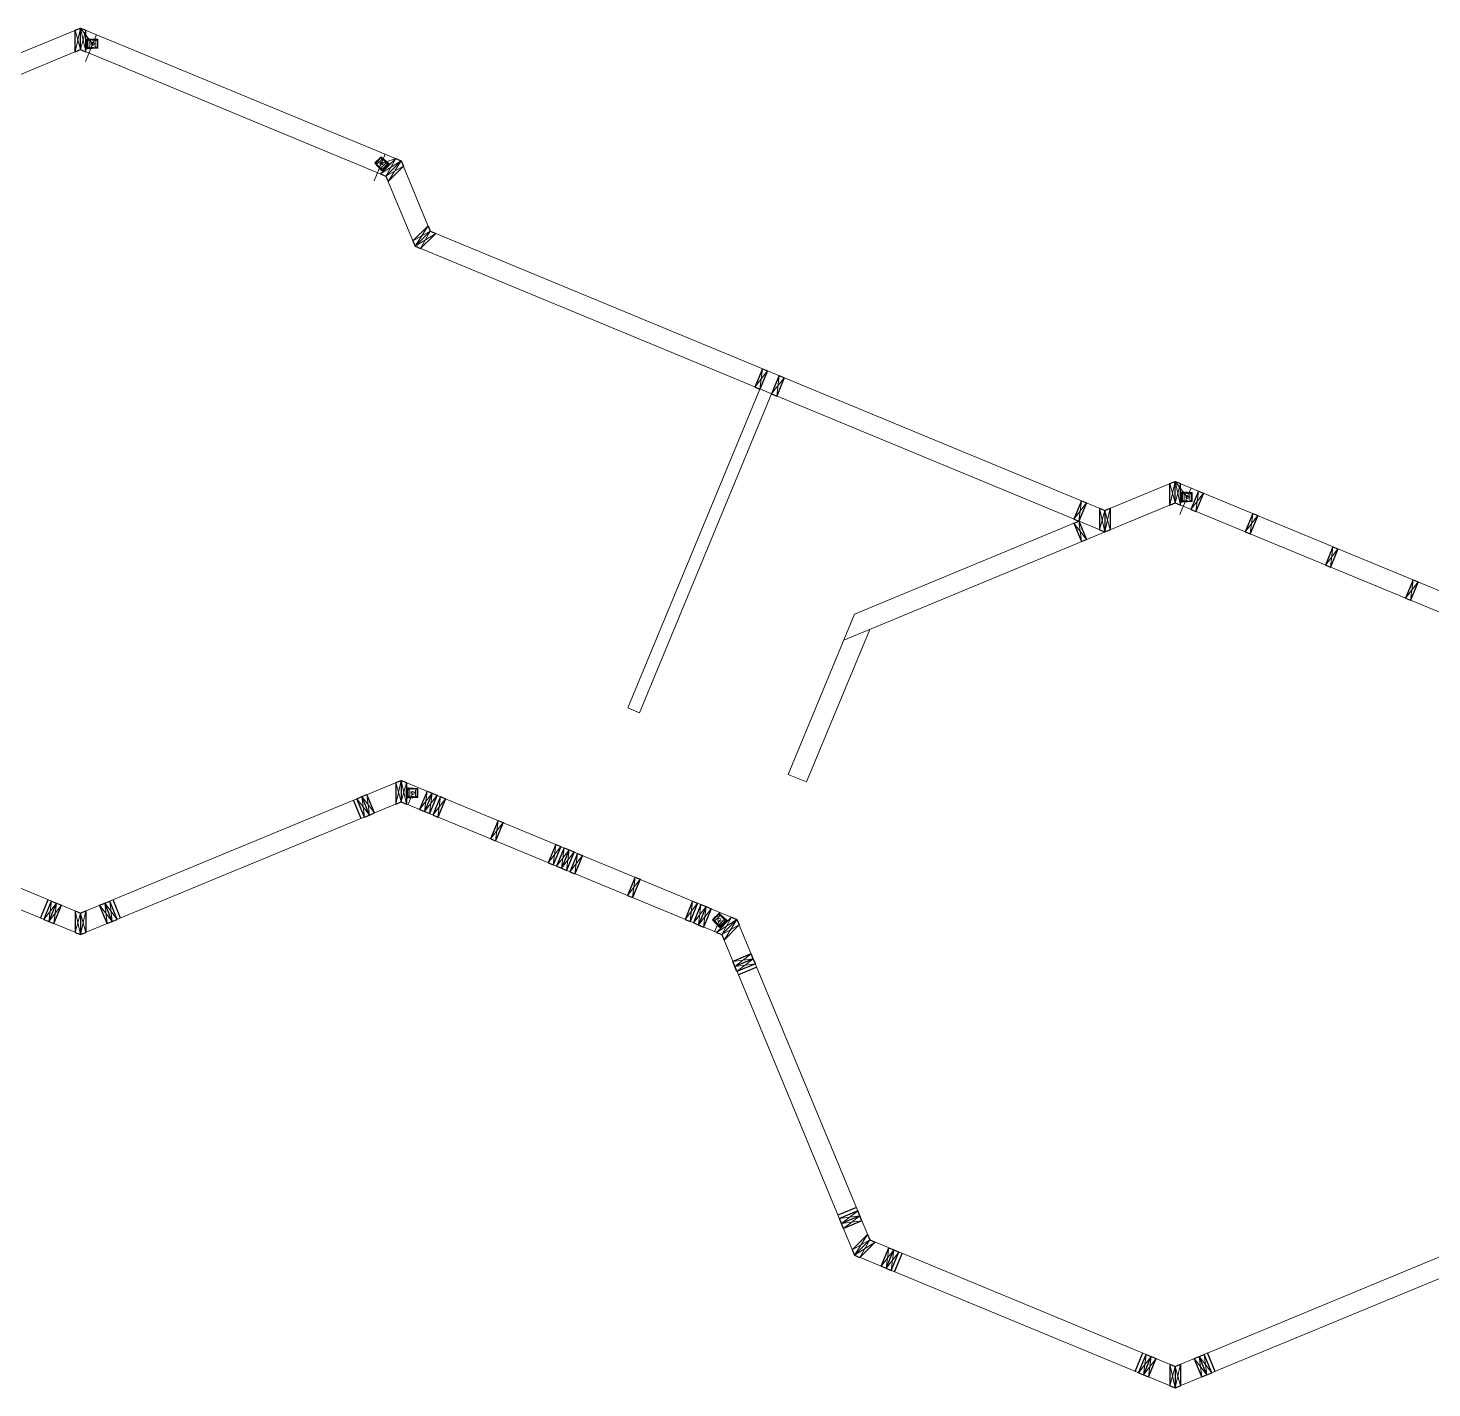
# Model space of a CAD drawing. Header units: inches. Extents: x 22832 to 50984, y 11340 to 27275.
# Drawn here: x 24247.9 to 24636.2, y 13463.7 to 13840 of the extents above; entities that cross this region are included whole.
import ezdxf

# ---------------------------------------------------------------- set-up
doc = ezdxf.new("R2010")
doc.units = ezdxf.units.IN
doc.header["$MEASUREMENT"] = 0
doc.layers.get('0').update_dxf_attribs({"color": 8, "lineweight": 9})
for name, color, linetype, lineweight in [('BEAM SEAT', 7, 'Continuous', 20), ('BOTTOM PLATES', 7, 'Continuous', 20), ('FOUNDATION', 7, 'Continuous', 30), ('WALL FRAMING', 7, 'Continuous', 30)]:
    doc.layers.add(name, color=color, linetype=linetype, lineweight=lineweight)

msp = doc.modelspace()

# ---------------------------------------------------------------- linework, layer by layer
for p, q in [((24267.13717, 13836.90417), (24264.48369, 13837.06338)), ((24263.91649, 13836.81101), (24263.91649, 13834.56019)), ((24264.05468, 13836.81294), (24263.91848, 13836.81294)), ((24264.05468, 13836.5999), (24264.05468, 13836.81294)), ((24264.05548, 13836.59595), (24264.05548, 13834.64699)), ((24264.19533, 13834.64501), (24264.05676, 13834.64501)), ((24264.33179, 13834.39844), (24264.09226, 13834.39844)), ((24264.27644, 13834.54441), (24264.16741, 13834.54441)), ((24264.19447, 13836.63935), (24264.19447, 13834.64501)), ((24264.27318, 13834.54377), (24267.13717, 13834.54377)), ((24267.13717, 13834.40459), (24264.29415, 13834.22946)), ((24264.33206, 13836.74496), (24267.13717, 13836.74496)), ((24264.33346, 13836.9083), (24267.13647, 13836.9083)), ((24264.33346, 13836.34546), (24264.33346, 13836.62449)), ((24264.33346, 13834.77679), (24264.33346, 13836.35529)), ((24264.33346, 13834.61402), (24264.33346, 13834.79867)), ((24267.13647, 13834.3981), (24264.33346, 13834.3981)), ((24264.34053, 13836.63781), (24264.34053, 13836.74772)), ((24264.34053, 13834.61237), (24264.34053, 13834.54957)), ((24264.45626, 13836.4342), (24264.45626, 13834.82453)), ((24264.92593, 13836.44209), (24264.92593, 13834.82453)), ((24266.48257, 13836.4342), (24266.48257, 13834.82453)), ((24266.95225, 13836.44209), (24266.95225, 13834.82453)), ((24267.13647, 13836.9083), (24267.13647, 13836.51847)), ((24267.13647, 13836.36368), (24267.13647, 13834.95338)), ((24267.13647, 13834.78569), (24267.13647, 13834.3981)), ((24267.13717, 13836.56983), (24267.13717, 13834.69116)), ((24343.76665, 13802.64328), (24344.0423, 13802.91893)), ((24345.74868, 13800.66125), (24343.76665, 13802.64328)), ((24343.76907, 13802.64669), (24345.53279, 13800.65782)), ((24345.86517, 13800.77576), (24343.88165, 13802.75927)), ((24344.00549, 13802.88311), (24345.33391, 13804.21153)), ((24344.15175, 13803.02838), (24345.14899, 13804.02562)), ((24344.22658, 13802.84267), (24345.37037, 13803.98646)), ((24344.56427, 13802.51614), (24345.70248, 13803.65435)), ((24345.26756, 13804.14419), (24345.54163, 13804.41826)), ((24347.46328, 13802.2906), (24345.43813, 13804.31575)), ((24345.53655, 13804.41417), (24347.6707, 13802.52768)), ((24345.54163, 13804.41826), (24347.52366, 13802.43623)), ((24345.6594, 13801.40985), (24346.80319, 13802.55364)), ((24345.99709, 13801.08332), (24347.1353, 13802.22153)), ((24346.03713, 13800.75315), (24347.44735, 13802.16336)), ((24347.25589, 13802.16846), (24346.13971, 13801.05229)), ((24347.37098, 13802.28355), (24347.24041, 13802.15299)), ((24347.36715, 13802.28972), (24347.41156, 13802.33412)), ((24347.44674, 13802.16396), (24347.54473, 13802.06598)), ((24347.46052, 13802.29245), (24347.53762, 13802.21535)), ((24347.5246, 13802.43481), (24347.69398, 13802.26544)), ((24345.93494, 13800.85751), (24345.85723, 13800.77979)), ((24346.14666, 13801.05924), (24345.94936, 13800.86194)), ((24346.16388, 13800.6822), (24346.01323, 13800.53155)), ((24346.01323, 13800.53155), (24346.10954, 13800.43524)), ((24346.11232, 13800.4352), (24347.70389, 13802.02677)), ((24346.1661, 13800.68555), (24347.54423, 13802.06368)), ((24566.7314, 13711.38096), (24566.7314, 13709.13015)), ((24566.8696, 13711.3829), (24566.73339, 13711.3829)), ((24566.8696, 13711.16985), (24566.8696, 13711.3829)), ((24566.8704, 13711.16591), (24566.8704, 13709.21694)), ((24567.01025, 13709.21497), (24566.87167, 13709.21497)), ((24567.14671, 13708.96839), (24566.90717, 13708.96839)), ((24567.09135, 13709.11437), (24566.98232, 13709.11437)), ((24567.00939, 13711.20931), (24567.00939, 13709.21497)), ((24567.0881, 13709.11373), (24569.95209, 13709.11373)), ((24569.95209, 13708.97454), (24567.10907, 13708.79941)), ((24567.14698, 13711.31492), (24569.95209, 13711.31492)), ((24567.14838, 13711.47825), (24569.95139, 13711.47825)), ((24567.14838, 13710.91542), (24567.14838, 13711.19444)), ((24567.14838, 13709.34674), (24567.14838, 13710.92525)), ((24567.14838, 13709.18398), (24567.14838, 13709.36863)), ((24569.95139, 13708.96806), (24567.14838, 13708.96806)), ((24567.15544, 13711.20777), (24567.15544, 13711.31768)), ((24567.15544, 13709.18233), (24567.15544, 13709.11952)), ((24567.27117, 13711.00415), (24567.27117, 13709.39448)), ((24569.95209, 13711.47413), (24567.2986, 13711.63334)), ((24567.74085, 13711.01204), (24567.74085, 13709.39448)), ((24569.29749, 13711.00415), (24569.29749, 13709.39448)), ((24569.76716, 13711.01204), (24569.76716, 13709.39448)), ((24569.95139, 13711.47825), (24569.95139, 13711.08843)), ((24569.95139, 13710.93364), (24569.95139, 13709.52333)), ((24569.95139, 13709.35564), (24569.95139, 13708.96806)), ((24569.95209, 13711.13979), (24569.95209, 13709.26112)), ((24352.51452, 13629.52831), (24352.51452, 13627.2775)), ((24352.65271, 13629.53025), (24352.51651, 13629.53025)), ((24352.65271, 13629.3172), (24352.65271, 13629.53025)), ((24352.65351, 13629.31326), (24352.65351, 13627.36429)), ((24352.79336, 13627.36231), (24352.65479, 13627.36231)), ((24352.7925, 13629.35666), (24352.7925, 13627.36231)), ((24352.93009, 13629.46227), (24355.73521, 13629.46227)), ((24352.93149, 13629.6256), (24355.7345, 13629.6256)), ((24352.93149, 13629.06277), (24352.93149, 13629.34179)), ((24352.93149, 13627.49409), (24352.93149, 13629.0726)), ((24352.93149, 13627.33133), (24352.93149, 13627.51598)), ((24352.93856, 13629.35512), (24352.93856, 13629.46503)), ((24353.05429, 13629.1515), (24353.05429, 13627.54183)), ((24355.73521, 13629.62148), (24353.08172, 13629.78069)), ((24353.52396, 13629.15939), (24353.52396, 13627.54183)), ((24355.0806, 13629.1515), (24355.0806, 13627.54183)), ((24355.55028, 13629.15939), (24355.55028, 13627.54183)), ((24355.7345, 13629.6256), (24355.7345, 13629.23578)), ((24355.7345, 13629.08099), (24355.7345, 13627.67068)), ((24355.7345, 13627.50299), (24355.7345, 13627.11541)), ((24355.73521, 13629.28714), (24355.73521, 13627.40847)), ((24352.92982, 13627.11574), (24352.69029, 13627.11574)), ((24352.87447, 13627.26171), (24352.76544, 13627.26171)), ((24352.87121, 13627.26108), (24355.73521, 13627.26108)), ((24355.73521, 13627.12189), (24352.89218, 13626.94676)), ((24355.7345, 13627.11541), (24352.93149, 13627.11541)), ((24352.93856, 13627.32968), (24352.93856, 13627.26687)), ((24437.24675, 13593.28312), (24437.52239, 13593.55877)), ((24439.22877, 13591.30109), (24437.24675, 13593.28312)), ((24437.24917, 13593.28653), (24439.01289, 13591.29766)), ((24439.34526, 13591.41559), (24437.36175, 13593.39911)), ((24437.48558, 13593.52295), (24438.814, 13594.85136)), ((24437.63185, 13593.66822), (24438.62908, 13594.66546)), ((24437.70667, 13593.48251), (24438.85046, 13594.6263)), ((24438.04436, 13593.15598), (24439.18257, 13594.29419)), ((24438.74766, 13594.78403), (24439.02172, 13595.0581)), ((24440.94337, 13592.93044), (24438.91822, 13594.95559)), ((24439.01664, 13595.05401), (24441.1508, 13593.16752)), ((24439.02172, 13595.0581), (24441.00375, 13593.07607)), ((24439.13949, 13592.04969), (24440.28328, 13593.19348)), ((24439.47718, 13591.72316), (24440.61539, 13592.86137)), ((24439.51723, 13591.39298), (24440.92744, 13592.8032)), ((24439.59242, 13591.07504), (24441.18398, 13592.66661)), ((24440.73598, 13592.8083), (24439.61981, 13591.69213)), ((24439.6462, 13591.32539), (24441.02432, 13592.70352)), ((24440.85107, 13592.92339), (24440.7205, 13592.79282)), ((24440.84724, 13592.92955), (24440.89165, 13592.97396)), ((24440.92683, 13592.8038), (24441.02482, 13592.70582)), ((24440.94062, 13592.93229), (24441.01771, 13592.85519)), ((24441.0047, 13593.07465), (24441.17407, 13592.90527)), ((24439.41504, 13591.49735), (24439.33732, 13591.41963)), ((24439.62676, 13591.69908), (24439.42946, 13591.50178)), ((24439.64397, 13591.32204), (24439.49333, 13591.17139)), ((24439.49333, 13591.17139), (24439.58964, 13591.07508))]:
    msp.add_line(p, q)
for centre in [(24265.73462, 13835.64642), (24345.6502, 13802.5443), (24568.54953, 13710.21637), (24354.33265, 13628.36372), (24439.13029, 13593.18414)]:
    msp.add_circle(centre, 0.42938)
for centre, radius, start, end in [((24264.43149, 13836.70232), 0.36481, 81.7736503, 180.8043792), ((24264.11182, 13834.59218), 0.19473, 173.1441424, 264.2359446), ((24264.26375, 13834.55887), 0.33081, 184.6665913, 275.2728902), ((24264.45931, 13836.51417), 0.41361, 107.9574995, 168.0371623), ((24264.17272, 13834.66233), 0.11803, 179.7845666, 267.4210714), ((24264.32079, 13836.62053), 0.12913, 85.3407127, 167.9577823), ((24264.2626, 13836.61348), 0.07342, 8.6253161, 158.0658338), ((24264.26573, 13834.61162), 0.06774, 263.8966452, 2.0291008), ((24264.31703, 13836.43814), 0.09234, 280.6766562, 79.3233438), ((24264.31703, 13834.86792), 0.09234, 280.6766562, 79.3233438), ((24264.69109, 13834.85403), 0.23485, 179.4979927, 0.5020073), ((24264.69109, 13836.40116), 0.23838, 9.8865312, 170.1134688), ((24265.70619, 13836.79874), 0.15198, 200.7209144, 339.2790856), ((24265.71295, 13834.50413), 0.16042, 15.825352, 158.1641092), ((24266.71741, 13834.85403), 0.23485, 179.4979927, 0.5020073), ((24266.71741, 13836.40116), 0.23838, 9.8865312, 170.1134688), ((24267.12767, 13834.86849), 0.08503, 83.8611199, 276.1388801), ((24267.12294, 13836.44096), 0.08011, 80.0605185, 279.9394815), ((24344.10668, 13802.96417), 0.08011, 215.0605185, 54.9394815), ((24344.42158, 13802.70556), 0.23838, 144.8865312, 305.1134688), ((24345.21524, 13804.07942), 0.08503, 218.8611199, 51.1388801), ((24345.51556, 13803.79955), 0.23485, 314.4979927, 135.5020073), ((24346.47324, 13803.3367), 0.16042, 150.825352, 293.1641092), ((24346.94838, 13802.36672), 0.23485, 314.4979927, 135.5020073), ((24347.20306, 13802.0924), 0.09234, 55.6766562, 214.3233438), ((24347.42057, 13802.23735), 0.06774, 38.8966452, 137.0291008), ((24347.45049, 13802.13573), 0.11803, 314.7845666, 42.4210714), ((24347.54315, 13802.14227), 0.19473, 308.1441424, 39.2359446), ((24347.45927, 13802.27326), 0.33081, 319.6665913, 50.2728902), ((24344.85549, 13801.70939), 0.15198, 335.7209144, 114.2790856), ((24345.82501, 13800.87622), 0.36481, 216.7736503, 315.8043792), ((24345.8544, 13801.27274), 0.23838, 144.8865312, 305.1134688), ((24345.93838, 13801.02894), 0.41361, 242.9574995, 303.0371623), ((24345.96113, 13800.85578), 0.12913, 220.3407127, 302.9577823), ((24346.00726, 13800.81962), 0.07342, 143.6253161, 293.0658338), ((24346.09275, 13800.98209), 0.09234, 55.6766562, 214.3233438), ((24566.92673, 13709.16214), 0.19473, 173.1441424, 264.2359446), ((24567.07867, 13709.12882), 0.33081, 184.6665913, 275.2728902), ((24567.27423, 13711.08412), 0.41361, 107.9574995, 168.0371623), ((24566.98763, 13709.23228), 0.11803, 179.7845666, 267.4210714), ((24567.2464, 13711.27228), 0.36481, 81.7736503, 180.8043792), ((24567.1357, 13711.19048), 0.12913, 85.3407127, 167.9577823), ((24567.07752, 13711.18343), 0.07342, 8.6253161, 158.0658338), ((24567.08064, 13709.18158), 0.06774, 263.8966452, 2.0291008), ((24567.13195, 13711.0081), 0.09234, 280.6766562, 79.3233438), ((24567.13195, 13709.43788), 0.09234, 280.6766562, 79.3233438), ((24567.50601, 13709.42399), 0.23485, 179.4979927, 0.5020073), ((24567.50601, 13710.97111), 0.23838, 9.8865312, 170.1134688), ((24568.5211, 13711.36869), 0.15198, 200.7209144, 339.2790856), ((24568.52786, 13709.07408), 0.16042, 15.825352, 158.1641092), ((24569.53232, 13709.42399), 0.23485, 179.4979927, 0.5020073), ((24569.53232, 13710.97111), 0.23838, 9.8865312, 170.1134688), ((24569.94258, 13709.43844), 0.08503, 83.8611199, 276.1388801), ((24569.93785, 13711.01092), 0.08011, 80.0605185, 279.9394815), ((24353.05734, 13629.23147), 0.41361, 107.9574995, 168.0371623), ((24352.77075, 13627.37963), 0.11803, 179.7845666, 267.4210714), ((24353.02952, 13629.41963), 0.36481, 81.7736503, 180.8043792), ((24352.91882, 13629.33783), 0.12913, 85.3407127, 167.9577823), ((24352.86063, 13629.33078), 0.07342, 8.6253161, 158.0658338), ((24352.91506, 13629.15545), 0.09234, 280.6766562, 79.3233438), ((24352.91506, 13627.58523), 0.09234, 280.6766562, 79.3233438), ((24353.28912, 13627.57133), 0.23485, 179.4979927, 0.5020073), ((24353.28912, 13629.11846), 0.23838, 9.8865312, 170.1134688), ((24354.30422, 13629.51604), 0.15198, 200.7209144, 339.2790856), ((24354.31098, 13627.22143), 0.16042, 15.825352, 158.1641092), ((24355.31544, 13627.57133), 0.23485, 179.4979927, 0.5020073), ((24355.31544, 13629.11846), 0.23838, 9.8865312, 170.1134688), ((24355.7257, 13627.58579), 0.08503, 83.8611199, 276.1388801), ((24355.72097, 13629.15827), 0.08011, 80.0605185, 279.9394815), ((24352.70985, 13627.30948), 0.19473, 173.1441424, 264.2359446), ((24352.86178, 13627.27617), 0.33081, 184.6665913, 275.2728902), ((24352.86376, 13627.32893), 0.06774, 263.8966452, 2.0291008), ((24437.58678, 13593.604), 0.08011, 215.0605185, 54.9394815), ((24437.90167, 13593.3454), 0.23838, 144.8865312, 305.1134688), ((24438.33558, 13592.34923), 0.15198, 335.7209144, 114.2790856), ((24438.69534, 13594.71926), 0.08503, 218.8611199, 51.1388801), ((24438.99566, 13594.43938), 0.23485, 314.4979927, 135.5020073), ((24439.95333, 13593.97654), 0.16042, 150.825352, 293.1641092), ((24440.42848, 13593.00656), 0.23485, 314.4979927, 135.5020073), ((24440.68315, 13592.73224), 0.09234, 55.6766562, 214.3233438), ((24440.90066, 13592.87719), 0.06774, 38.8966452, 137.0291008), ((24440.93058, 13592.77557), 0.11803, 314.7845666, 42.4210714), ((24441.02324, 13592.7821), 0.19473, 308.1441424, 39.2359446), ((24440.93936, 13592.9131), 0.33081, 319.6665913, 50.2728902), ((24439.30511, 13591.51605), 0.36481, 216.7736503, 315.8043792), ((24439.33449, 13591.91258), 0.23838, 144.8865312, 305.1134688), ((24439.41848, 13591.66877), 0.41361, 242.9574995, 303.0371623), ((24439.44122, 13591.49561), 0.12913, 220.3407127, 302.9577823), ((24439.48735, 13591.45945), 0.07342, 143.6253161, 293.0658338), ((24439.57284, 13591.62192), 0.09234, 55.6766562, 214.3233438)]:
    msp.add_arc(centre, radius, start, end)
at = {"layer": 'BEAM SEAT', "lineweight": 9}
for p, q in [((24255.00753, 13592.20621), (24262.39857, 13589.14475)), ((24483.91209, 13497.39084), (24476.52105, 13500.45231)), ((24557.82245, 13466.77617), (24565.21348, 13463.7147))]:
    msp.add_line(p, q, dxfattribs=at)
at = {"layer": 'BOTTOM PLATES'}
for p, q in [((24262.39857, 13840.00483), (24242.95397, 13831.95062)), ((24351.091, 13803.26722), (24262.39857, 13840.00483)), ((24262.39857, 13834.05168), (24242.95397, 13825.99746)), ((24346.88149, 13799.05771), (24262.39857, 13834.05168)), ((24359.14522, 13783.82263), (24351.091, 13803.26722)), ((24354.9357, 13779.61311), (24346.88149, 13799.05771)), ((24545.76889, 13706.52057), (24359.14522, 13783.82263)), ((24545.76889, 13700.56742), (24354.9357, 13779.61311)), ((24565.21348, 13714.57479), (24545.76889, 13706.52057)), ((24653.90592, 13677.83718), (24565.21348, 13714.57479)), ((24565.21348, 13708.62163), (24473.54447, 13670.65108)), ((24655.1964, 13671.34949), (24565.21348, 13708.62163)), ((24538.58279, 13703.54399), (24476.52105, 13677.83718)), ((24476.52105, 13677.83718), (24458.15224, 13633.49096)), ((24480.73057, 13673.62766), (24463.23358, 13631.3862)), ((24413.80603, 13651.85977), (24417.03961, 13650.52038)), ((24262.39857, 13595.0979), (24351.091, 13631.83551)), ((24351.091, 13631.83551), (24443.99296, 13593.35426)), ((24463.23358, 13631.3862), (24458.15224, 13633.49096)), ((24177.91565, 13630.09187), (24262.39857, 13595.0979)), ((24173.70613, 13625.88235), (24262.39857, 13589.14475)), ((24262.39857, 13589.14475), (24351.091, 13625.88235)), ((24351.091, 13625.88235), (24439.78344, 13589.14475)), ((24443.99296, 13593.35426), (24480.73057, 13504.66183)), ((24439.78344, 13589.14475), (24476.52105, 13500.45231)), ((24565.21348, 13469.66786), (24659.40592, 13508.68364)), ((24480.73057, 13504.66183), (24565.21348, 13469.66786)), ((24476.52105, 13500.45231), (24565.21348, 13463.7147)), ((24565.21348, 13463.7147), (24653.90592, 13500.45231))]:
    msp.add_line(p, q, dxfattribs=at)
at = {"layer": 'BOTTOM PLATES', "lineweight": 9}
for p, q in [((24413.80603, 13651.85977), (24450.35229, 13740.09026)), ((24417.03961, 13650.52038), (24453.58587, 13738.75087))]:
    msp.add_line(p, q, dxfattribs=at)
at = {"layer": 'FOUNDATION', "color": 6, "lineweight": 9}
for p, q in [((24265.73462, 13835.64642), (24262.39857, 13840.00483)), ((24266.787, 13838.18709), (24263.72553, 13830.79605)), ((24346.70258, 13805.08497), (24343.64111, 13797.69393)), ((24345.6502, 13802.5443), (24349.591, 13803.88855)), ((24568.54953, 13710.21637), (24565.21348, 13714.57479)), ((24569.60191, 13712.75704), (24566.54044, 13705.36601)), ((24352.99326, 13625.13014), (24354.33265, 13628.36372)), ((24439.13029, 13593.18414), (24437.7978, 13589.96722))]:
    msp.add_line(p, q, dxfattribs=at)
at = {"layer": 'WALL FRAMING'}
for p, q in [((24260.89857, 13839.38351), (24262.39857, 13840.00483)), ((24260.89857, 13833.43036), (24260.89857, 13839.38351)), ((24262.39857, 13834.05168), (24262.39857, 13840.00483)), ((24262.39857, 13840.00483), (24263.89857, 13839.38351)), ((24263.89857, 13833.43036), (24263.89857, 13839.38351)), ((24260.89857, 13833.43036), (24262.39857, 13834.05168)), ((24262.39857, 13834.05168), (24263.89857, 13833.43036)), ((24345.38149, 13799.67903), (24349.591, 13803.88855)), ((24346.88149, 13799.05771), (24351.091, 13803.26722)), ((24349.591, 13803.88855), (24351.091, 13803.26722)), ((24351.091, 13803.26722), (24351.71232, 13801.76722)), ((24345.38149, 13799.67903), (24346.88149, 13799.05771)), ((24346.88149, 13799.05771), (24347.50281, 13797.55771)), ((24347.50281, 13797.55771), (24351.71232, 13801.76722)), ((24354.31438, 13781.11311), (24358.5239, 13785.32263)), ((24354.9357, 13779.61311), (24359.14522, 13783.82263)), ((24356.4357, 13778.99179), (24360.64522, 13783.20131)), ((24358.5239, 13785.32263), (24359.14522, 13783.82263)), ((24359.14522, 13783.82263), (24360.64522, 13783.20131)), ((24354.31438, 13781.11311), (24354.9357, 13779.61311)), ((24354.9357, 13779.61311), (24356.4357, 13778.99179)), ((24451.07123, 13745.74563), (24448.96648, 13740.66429)), ((24452.45705, 13745.1716), (24450.35229, 13740.09026)), ((24451.07123, 13745.74563), (24452.45705, 13745.1716)), ((24448.96648, 13740.66429), (24450.35229, 13740.09026)), ((24455.69063, 13743.83221), (24453.58587, 13738.75087)), ((24457.07645, 13743.25818), (24454.97169, 13738.17685)), ((24455.69063, 13743.83221), (24457.07645, 13743.25818)), ((24453.58587, 13738.75087), (24454.97169, 13738.17685)), ((24563.71348, 13713.95347), (24565.21348, 13714.57479)), ((24563.71348, 13708.00031), (24563.71348, 13713.95347)), ((24565.21348, 13708.62163), (24565.21348, 13714.57479)), ((24565.21348, 13714.57479), (24566.71348, 13713.95347)), ((24566.71348, 13708.00031), (24566.71348, 13713.95347)), ((24539.30173, 13709.19936), (24537.19697, 13704.11802)), ((24539.30173, 13709.19936), (24540.68755, 13708.62533)), ((24571.68064, 13711.89601), (24569.57588, 13706.81467)), ((24573.06646, 13711.32198), (24570.9617, 13706.24064)), ((24571.68064, 13711.89601), (24573.06646, 13711.32198)), ((24540.68755, 13708.62533), (24538.58279, 13703.54399)), ((24544.26889, 13707.14189), (24544.26889, 13701.18874)), ((24544.26889, 13707.14189), (24545.76889, 13706.52057)), ((24545.76889, 13706.52057), (24547.26889, 13707.14189)), ((24545.76889, 13706.52057), (24545.76889, 13700.56742)), ((24547.26889, 13707.14189), (24547.26889, 13701.18874)), ((24563.71348, 13708.00031), (24565.21348, 13708.62163)), ((24565.21348, 13708.62163), (24566.71348, 13708.00031)), ((24569.57588, 13706.81467), (24570.9617, 13706.24064)), ((24586.69368, 13705.6774), (24584.58892, 13700.59606)), ((24588.0795, 13705.10337), (24585.97474, 13700.02204)), ((24586.69368, 13705.6774), (24588.0795, 13705.10337)), ((24537.19697, 13704.11802), (24538.58279, 13703.54399)), ((24537.19697, 13702.96997), (24538.58279, 13703.54399)), ((24537.19697, 13702.96997), (24539.30173, 13697.88863)), ((24538.58279, 13703.54399), (24540.68755, 13698.46266)), ((24544.26889, 13701.18874), (24545.76889, 13700.56742)), ((24545.76889, 13700.56742), (24547.26889, 13701.18874)), ((24539.30173, 13697.88863), (24540.68755, 13698.46266)), ((24584.58892, 13700.59606), (24585.97474, 13700.02204)), ((24608.86679, 13696.493), (24606.76203, 13691.41166)), ((24610.25261, 13695.91897), (24608.14785, 13690.83763)), ((24608.86679, 13696.493), (24610.25261, 13695.91897)), ((24606.76203, 13691.41166), (24608.14785, 13690.83763)), ((24631.0399, 13687.3086), (24628.93514, 13682.22726)), ((24632.42572, 13686.73457), (24630.32096, 13681.65323)), ((24631.0399, 13687.3086), (24632.42572, 13686.73457)), ((24628.93514, 13682.22726), (24630.32096, 13681.65323)), ((24349.591, 13631.21419), (24351.091, 13631.83551)), ((24351.091, 13631.83551), (24351.091, 13625.88235)), ((24351.091, 13631.83551), (24352.591, 13631.21419)), ((24340.20939, 13627.3282), (24341.59521, 13627.90222)), ((24343.69997, 13622.82089), (24341.59521, 13627.90222)), ((24349.591, 13631.21419), (24349.591, 13625.26103)), ((24352.591, 13631.21419), (24352.591, 13625.26103)), ((24358.2771, 13628.85893), (24356.17234, 13623.7776)), ((24359.66292, 13628.28491), (24357.55816, 13623.20357)), ((24359.66292, 13628.28491), (24357.55816, 13623.20357)), ((24359.66292, 13628.28491), (24357.55816, 13623.20357)), ((24358.2771, 13628.85893), (24359.66292, 13628.28491)), ((24361.04874, 13627.71088), (24358.94398, 13622.62955)), ((24359.66292, 13628.28491), (24361.04874, 13627.71088)), ((24340.00445, 13621.29015), (24337.89969, 13626.37149)), ((24338.82357, 13626.75417), (24340.20939, 13627.3282)), ((24340.92833, 13621.67284), (24338.82357, 13626.75417)), ((24342.31415, 13622.24686), (24340.20939, 13627.3282)), ((24342.31415, 13622.24686), (24340.20939, 13627.3282)), ((24349.591, 13625.26103), (24351.091, 13625.88235)), ((24351.091, 13625.88235), (24352.591, 13625.26103)), ((24356.22001, 13623.75785), (24357.55816, 13623.20357)), ((24361.97262, 13627.3282), (24359.86786, 13622.24686)), ((24361.97262, 13627.3282), (24359.86786, 13622.24686)), ((24363.35844, 13626.75417), (24361.25368, 13621.67284)), ((24361.97262, 13627.3282), (24363.35844, 13626.75417)), ((24340.92833, 13621.67284), (24342.31415, 13622.24686)), ((24342.31415, 13622.24686), (24343.69997, 13622.82089)), ((24357.60583, 13623.18383), (24358.94398, 13622.62955)), ((24359.91553, 13622.22712), (24361.25368, 13621.67284)), ((24377.90954, 13620.72691), (24375.80478, 13615.64557)), ((24379.29536, 13620.15289), (24377.1906, 13615.07155)), ((24377.90954, 13620.72691), (24379.29536, 13620.15289)), ((24375.85245, 13615.62583), (24377.1906, 13615.07155)), ((24393.84646, 13614.12562), (24391.7417, 13609.04428)), ((24395.23228, 13613.5516), (24393.12752, 13608.47026)), ((24395.23228, 13613.5516), (24393.12752, 13608.47026)), ((24393.84646, 13614.12562), (24395.23228, 13613.5516)), ((24396.15616, 13613.16891), (24394.0514, 13608.08757)), ((24397.54198, 13612.59489), (24395.43722, 13607.51355)), ((24397.54198, 13612.59489), (24395.43722, 13607.51355)), ((24397.54198, 13612.59489), (24395.43722, 13607.51355)), ((24396.15616, 13613.16891), (24397.54198, 13612.59489)), ((24398.9278, 13612.02086), (24396.82304, 13606.93952)), ((24397.54198, 13612.59489), (24398.9278, 13612.02086)), ((24391.78937, 13609.02454), (24393.12752, 13608.47026)), ((24394.09907, 13608.06783), (24395.43722, 13607.51355)), ((24399.85168, 13611.63818), (24397.74692, 13606.55684)), ((24399.85168, 13611.63818), (24397.74692, 13606.55684)), ((24401.2375, 13611.06415), (24399.13274, 13605.98282)), ((24399.85168, 13611.63818), (24401.2375, 13611.06415)), ((24395.43722, 13607.51355), (24396.82304, 13606.93952)), ((24397.79459, 13606.5371), (24399.13274, 13605.98282)), ((24415.7886, 13605.03689), (24413.68384, 13599.95555)), ((24417.17442, 13604.46286), (24415.06966, 13599.38153)), ((24415.7886, 13605.03689), (24417.17442, 13604.46286)), ((24251.31202, 13593.73695), (24253.41677, 13598.81828)), ((24252.23589, 13593.35426), (24254.34065, 13598.4356)), ((24253.62171, 13592.78024), (24255.72647, 13597.86158)), ((24253.62171, 13592.78024), (24255.72647, 13597.86158)), ((24254.34065, 13598.4356), (24255.72647, 13597.86158)), ((24255.00753, 13592.20621), (24257.11229, 13597.28755)), ((24255.72647, 13597.86158), (24257.11229, 13597.28755)), ((24267.68485, 13597.28755), (24269.07067, 13597.86158)), ((24269.78961, 13592.20621), (24267.68485, 13597.28755)), ((24269.07067, 13597.86158), (24270.45649, 13598.4356)), ((24271.17542, 13592.78024), (24269.07067, 13597.86158)), ((24271.17542, 13592.78024), (24269.07067, 13597.86158)), ((24272.56124, 13593.35426), (24270.45649, 13598.4356)), ((24273.48512, 13593.73695), (24271.38036, 13598.81828)), ((24413.73151, 13599.93581), (24415.06966, 13599.38153)), ((24431.72552, 13598.4356), (24429.62076, 13593.35426)), ((24433.11134, 13597.86158), (24431.00658, 13592.78024)), ((24433.11134, 13597.86158), (24431.00658, 13592.78024)), ((24431.72552, 13598.4356), (24433.11134, 13597.86158)), ((24434.03522, 13597.47889), (24431.93046, 13592.39755)), ((24435.42104, 13596.90487), (24433.31628, 13591.82353)), ((24434.03522, 13597.47889), (24435.42104, 13596.90487)), ((24436.80686, 13596.33084), (24434.7021, 13591.2495)), ((24435.42104, 13596.90487), (24436.80686, 13596.33084)), ((24252.23589, 13593.35426), (24253.62171, 13592.78024)), ((24253.62171, 13592.78024), (24255.00753, 13592.20621)), ((24260.89857, 13595.71922), (24260.89857, 13589.76607)), ((24260.89857, 13595.71922), (24262.39857, 13595.0979)), ((24262.39857, 13595.0979), (24263.89857, 13595.71922)), ((24262.39857, 13595.0979), (24262.39857, 13589.14475)), ((24263.89857, 13595.71922), (24263.89857, 13589.76607)), ((24269.78961, 13592.20621), (24271.17542, 13592.78024)), ((24271.17542, 13592.78024), (24272.56124, 13593.35426)), ((24429.66843, 13593.33452), (24431.00658, 13592.78024)), ((24438.28344, 13589.76607), (24442.49296, 13593.97558)), ((24439.78344, 13589.14475), (24443.99296, 13593.35426)), ((24442.49296, 13593.97558), (24443.99296, 13593.35426)), ((24443.99296, 13593.35426), (24444.61428, 13591.85426)), ((24260.89857, 13589.76607), (24262.39857, 13589.14475)), ((24262.39857, 13589.14475), (24263.89857, 13589.76607)), ((24431.97813, 13592.37781), (24433.31628, 13591.82353)), ((24433.36395, 13591.80378), (24434.7021, 13591.2495)), ((24438.28344, 13589.76607), (24439.78344, 13589.14475)), ((24439.78344, 13589.14475), (24440.40476, 13587.64475)), ((24440.40476, 13587.64475), (24444.61428, 13591.85426)), ((24447.92624, 13583.85847), (24442.84491, 13581.75371)), ((24443.41893, 13580.36789), (24442.84491, 13581.75371)), ((24448.50027, 13582.47265), (24443.41893, 13580.36789)), ((24448.50027, 13582.47265), (24443.41893, 13580.36789)), ((24449.07429, 13581.08683), (24443.99296, 13578.98207)), ((24448.50027, 13582.47265), (24447.92624, 13583.85847)), ((24449.07429, 13581.08683), (24448.50027, 13582.47265)), ((24443.99296, 13578.98207), (24443.41893, 13580.36789)), ((24449.45698, 13580.16295), (24444.37564, 13578.05819)), ((24477.01019, 13513.64362), (24471.92885, 13511.53886)), ((24477.39287, 13512.71974), (24472.31153, 13510.61498)), ((24477.96689, 13511.33392), (24472.88556, 13509.22917)), ((24477.96689, 13511.33392), (24472.88556, 13509.22917)), ((24477.96689, 13511.33392), (24477.39287, 13512.71974)), ((24478.54092, 13509.94811), (24477.96689, 13511.33392)), ((24472.88556, 13509.22917), (24472.31153, 13510.61498)), ((24473.45958, 13507.84335), (24472.88556, 13509.22917)), ((24478.54092, 13509.94811), (24473.45958, 13507.84335)), ((24475.89973, 13501.95231), (24480.10925, 13506.16183)), ((24476.52105, 13500.45231), (24480.73057, 13504.66183)), ((24478.02105, 13499.83099), (24482.23057, 13504.04051)), ((24480.10925, 13506.16183), (24480.73057, 13504.66183)), ((24480.73057, 13504.66183), (24482.23057, 13504.04051)), ((24475.89973, 13501.95231), (24476.52105, 13500.45231)), ((24476.52105, 13500.45231), (24478.02105, 13499.83099)), ((24483.91202, 13497.39078), (24486.01678, 13502.47212)), ((24485.29784, 13496.81675), (24487.4026, 13501.89809)), ((24485.29784, 13496.81675), (24487.4026, 13501.89809)), ((24486.01678, 13502.47212), (24487.4026, 13501.89809)), ((24486.68366, 13496.24273), (24488.78842, 13501.32407)), ((24487.4026, 13501.89809), (24488.78842, 13501.32407)), ((24487.60754, 13495.86005), (24489.7123, 13500.94138)), ((24483.91202, 13497.39078), (24485.29784, 13496.81675)), ((24485.29784, 13496.81675), (24486.68366, 13496.24273)), ((24554.12687, 13468.30684), (24556.23163, 13473.38818)), ((24555.05075, 13467.92415), (24557.1555, 13473.00549)), ((24556.43656, 13467.35013), (24558.54132, 13472.43147)), ((24556.43656, 13467.35013), (24558.54132, 13472.43147)), ((24557.1555, 13473.00549), (24558.54132, 13472.43147)), ((24558.54132, 13472.43147), (24559.92714, 13471.85744)), ((24570.49976, 13471.85742), (24571.88558, 13472.43144)), ((24571.88558, 13472.43144), (24573.2714, 13473.00547)), ((24573.99034, 13467.3501), (24571.88558, 13472.43144)), ((24573.99034, 13467.3501), (24571.88558, 13472.43144)), ((24575.37616, 13467.92413), (24573.2714, 13473.00547)), ((24576.30004, 13468.30681), (24574.19528, 13473.38815)), ((24557.82238, 13466.7761), (24559.92714, 13471.85744)), ((24563.71348, 13470.28918), (24563.71348, 13464.33602)), ((24563.71348, 13470.28918), (24565.21348, 13469.66786)), ((24565.21348, 13469.66786), (24566.71348, 13470.28918)), ((24565.21348, 13469.66786), (24565.21348, 13463.7147)), ((24566.71348, 13470.28918), (24566.71348, 13464.33602)), ((24572.60452, 13466.77608), (24570.49976, 13471.85742)), ((24555.05075, 13467.92415), (24556.43656, 13467.35013)), ((24556.43656, 13467.35013), (24557.82238, 13466.7761)), ((24563.71348, 13464.33602), (24565.21348, 13463.7147)), ((24565.21348, 13463.7147), (24566.71348, 13464.33602)), ((24572.60452, 13466.77608), (24573.99034, 13467.3501)), ((24573.99034, 13467.3501), (24575.37616, 13467.92413))]:
    msp.add_line(p, q, dxfattribs=at)
at = {"layer": 'WALL FRAMING', "lineweight": 9}
for p, q in [((24260.89857, 13833.43036), (24262.39857, 13840.00483)), ((24260.89857, 13839.38351), (24262.39857, 13834.05168)), ((24262.39857, 13840.00483), (24263.89857, 13833.43036)), ((24262.39857, 13834.05168), (24263.89857, 13839.38351)), ((24351.091, 13803.26722), (24345.38149, 13799.67903)), ((24349.591, 13803.88855), (24346.88149, 13799.05771)), ((24347.50281, 13797.55771), (24351.091, 13803.26722)), ((24346.88149, 13799.05771), (24351.71232, 13801.76722)), ((24359.14522, 13783.82263), (24354.31438, 13781.11311)), ((24358.5239, 13785.32263), (24354.9357, 13779.61311)), ((24354.9357, 13779.61311), (24360.64522, 13783.20131)), ((24356.4357, 13778.99179), (24359.14522, 13783.82263)), ((24448.96648, 13740.66429), (24452.45705, 13745.1716)), ((24451.07123, 13745.74563), (24450.35229, 13740.09026)), ((24453.58587, 13738.75087), (24457.07645, 13743.25818)), ((24455.69063, 13743.83221), (24454.97169, 13738.17685)), ((24563.71348, 13708.00031), (24565.21348, 13714.57479)), ((24563.71348, 13713.95347), (24565.21348, 13708.62163)), ((24565.21348, 13714.57479), (24566.71348, 13708.00031)), ((24565.21348, 13708.62163), (24566.71348, 13713.95347)), ((24539.30173, 13709.19936), (24538.58279, 13703.54399)), ((24569.57588, 13706.81467), (24573.06646, 13711.32198)), ((24571.68064, 13711.89601), (24570.9617, 13706.24064)), ((24537.19697, 13704.11802), (24540.68755, 13708.62533)), ((24544.26889, 13707.14189), (24545.76889, 13700.56742)), ((24544.26889, 13701.18874), (24545.76889, 13706.52057)), ((24545.76889, 13700.56742), (24547.26889, 13707.14189)), ((24545.76889, 13706.52057), (24547.26889, 13701.18874)), ((24584.58892, 13700.59606), (24588.0795, 13705.10337)), ((24586.69368, 13705.6774), (24585.97474, 13700.02204)), ((24537.19697, 13702.96997), (24540.68755, 13698.46266)), ((24539.30173, 13697.88863), (24538.58279, 13703.54399)), ((24606.76203, 13691.41166), (24610.25261, 13695.91897)), ((24608.86679, 13696.493), (24608.14785, 13690.83763)), ((24628.93514, 13682.22726), (24632.42572, 13686.73457)), ((24631.0399, 13687.3086), (24630.32096, 13681.65323)), ((24349.591, 13625.26103), (24351.091, 13631.83551)), ((24351.091, 13631.83551), (24352.591, 13625.26103)), ((24341.59521, 13627.90222), (24342.31415, 13622.24686)), ((24349.591, 13631.21419), (24351.091, 13625.88235)), ((24351.091, 13625.88235), (24352.591, 13631.21419)), ((24359.66292, 13628.28491), (24356.17234, 13623.7776)), ((24358.2771, 13628.85893), (24357.55816, 13623.20357)), ((24361.04874, 13627.71088), (24357.55816, 13623.20357)), ((24359.66292, 13628.28491), (24358.94398, 13622.62955)), ((24342.31415, 13622.24686), (24338.82357, 13626.75417)), ((24340.20939, 13627.3282), (24340.92833, 13621.67284)), ((24343.69997, 13622.82089), (24340.20939, 13627.3282)), ((24363.35844, 13626.75417), (24359.86786, 13622.24686)), ((24361.97262, 13627.3282), (24361.25368, 13621.67284)), ((24379.29536, 13620.15289), (24375.80478, 13615.64557)), ((24377.90954, 13620.72691), (24377.1906, 13615.07155)), ((24395.23228, 13613.5516), (24391.7417, 13609.04428)), ((24393.84646, 13614.12562), (24393.12752, 13608.47026)), ((24397.54198, 13612.59489), (24394.0514, 13608.08757)), ((24396.15616, 13613.16891), (24395.43722, 13607.51355)), ((24398.9278, 13612.02086), (24395.43722, 13607.51355)), ((24397.54198, 13612.59489), (24396.82304, 13606.93952)), ((24401.2375, 13611.06415), (24397.74692, 13606.55684)), ((24399.85168, 13611.63818), (24399.13274, 13605.98282)), ((24417.17442, 13604.46286), (24413.68384, 13599.95555)), ((24415.7886, 13605.03689), (24415.06966, 13599.38153)), ((24255.72647, 13597.86158), (24252.23589, 13593.35426)), ((24253.62171, 13592.78024), (24254.34065, 13598.4356)), ((24257.11229, 13597.28755), (24253.62171, 13592.78024)), ((24255.00753, 13592.20621), (24255.72647, 13597.86158)), ((24271.17542, 13592.78024), (24267.68485, 13597.28755)), ((24272.56124, 13593.35426), (24269.07067, 13597.86158)), ((24269.07067, 13597.86158), (24269.78961, 13592.20621)), ((24270.45649, 13598.4356), (24271.17542, 13592.78024)), ((24433.11134, 13597.86158), (24429.62076, 13593.35426)), ((24431.72552, 13598.4356), (24431.00658, 13592.78024)), ((24435.42104, 13596.90487), (24431.93046, 13592.39755)), ((24434.03522, 13597.47889), (24433.31628, 13591.82353)), ((24436.80686, 13596.33084), (24433.31628, 13591.82353)), ((24435.42104, 13596.90487), (24434.7021, 13591.2495)), ((24260.89857, 13595.71922), (24262.39857, 13589.14475)), ((24260.89857, 13589.76607), (24262.39857, 13595.0979)), ((24262.39857, 13589.14475), (24263.89857, 13595.71922)), ((24262.39857, 13595.0979), (24263.89857, 13589.76607)), ((24443.99296, 13593.35426), (24438.28344, 13589.76607)), ((24442.49296, 13593.97558), (24439.78344, 13589.14475)), ((24440.40476, 13587.64475), (24443.99296, 13593.35426)), ((24439.78344, 13589.14475), (24444.61428, 13591.85426)), ((24442.84491, 13581.75371), (24448.50027, 13582.47265)), ((24447.92624, 13583.85847), (24443.41893, 13580.36789)), ((24443.41893, 13580.36789), (24449.07429, 13581.08683)), ((24448.50027, 13582.47265), (24443.99296, 13578.98207)), ((24472.31153, 13510.61498), (24477.96689, 13511.33392)), ((24477.39287, 13512.71974), (24472.88556, 13509.22917)), ((24477.96689, 13511.33392), (24473.45958, 13507.84335)), ((24472.88556, 13509.22917), (24478.54092, 13509.94811)), ((24480.73057, 13504.66183), (24475.89973, 13501.95231)), ((24480.10925, 13506.16183), (24476.52105, 13500.45231)), ((24476.52105, 13500.45231), (24482.23057, 13504.04051)), ((24478.02105, 13499.83099), (24480.73057, 13504.66183)), ((24487.4026, 13501.89809), (24483.91202, 13497.39078)), ((24485.29784, 13496.81675), (24486.01678, 13502.47212)), ((24488.78842, 13501.32407), (24485.29784, 13496.81675)), ((24486.68366, 13496.24273), (24487.4026, 13501.89809)), ((24558.54132, 13472.43147), (24555.05075, 13467.92415)), ((24556.43656, 13467.35013), (24557.1555, 13473.00549)), ((24557.82238, 13466.7761), (24558.54132, 13472.43147)), ((24575.37616, 13467.92413), (24571.88558, 13472.43144)), ((24571.88558, 13472.43144), (24572.60452, 13466.77608)), ((24573.2714, 13473.00547), (24573.99034, 13467.3501)), ((24559.92714, 13471.85744), (24556.43656, 13467.35013)), ((24563.71348, 13470.28918), (24565.21348, 13463.7147)), ((24563.71348, 13464.33602), (24565.21348, 13469.66786)), ((24565.21348, 13463.7147), (24566.71348, 13470.28918)), ((24565.21348, 13469.66786), (24566.71348, 13464.33602)), ((24573.99034, 13467.3501), (24570.49976, 13471.85742))]:
    msp.add_line(p, q, dxfattribs=at)

doc.saveas('drawing.dxf')
